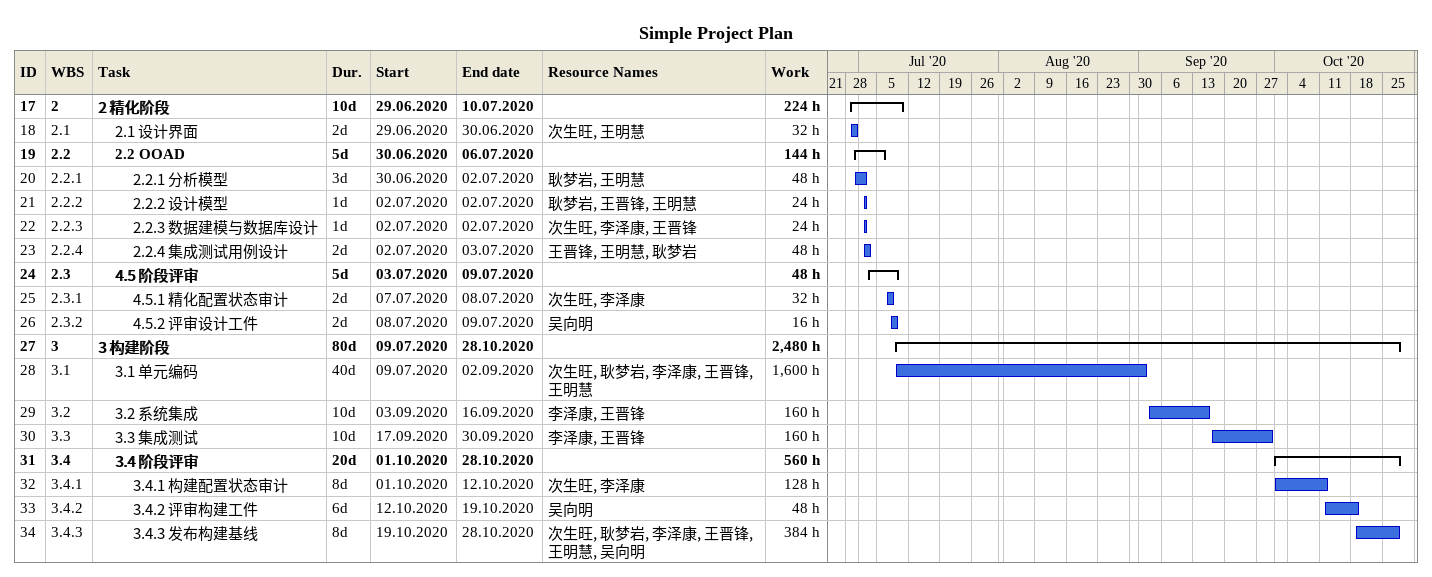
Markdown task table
Simple Project Plan

| ID | WBS | Task | Duration | Start | Finish | Resources | Work (h) |
|---|---|---|---|---|---|---|---|
| 17 | 2 | **2 精化阶段** | 10d | 2020-06-29 | 2020-07-10 |  | 224 |
| 18 | 2.1 | 2.1 设计界面 | 2d | 2020-06-29 | 2020-06-30 | 次生旺, 王明慧 | 32 |
| 19 | 2.2 | **2.2 OOAD** | 5d | 2020-06-30 | 2020-07-06 |  | 144 |
| 20 | 2.2.1 | 2.2.1 分析模型 | 3d | 2020-06-30 | 2020-07-02 | 耿梦岩, 王明慧 | 48 |
| 21 | 2.2.2 | 2.2.2 设计模型 | 1d | 2020-07-02 | 2020-07-02 | 耿梦岩, 王晋锋, 王明慧 | 24 |
| 22 | 2.2.3 | 2.2.3 数据建模与数据库设计 | 1d | 2020-07-02 | 2020-07-02 | 次生旺, 李泽康, 王晋锋 | 24 |
| 23 | 2.2.4 | 2.2.4 集成测试用例设计 | 2d | 2020-07-02 | 2020-07-03 | 王晋锋, 王明慧, 耿梦岩 | 48 |
| 24 | 2.3 | **4.5 阶段评审** | 5d | 2020-07-03 | 2020-07-09 |  | 48 |
| 25 | 2.3.1 | 4.5.1 精化配置状态审计 | 2d | 2020-07-07 | 2020-07-08 | 次生旺, 李泽康 | 32 |
| 26 | 2.3.2 | 4.5.2 评审设计工件 | 2d | 2020-07-08 | 2020-07-09 | 吴向明 | 16 |
| 27 | 3 | **3 构建阶段** | 80d | 2020-07-09 | 2020-10-28 |  | 2480 |
| 28 | 3.1 | 3.1 单元编码 | 40d | 2020-07-09 | 2020-09-02 | 次生旺, 耿梦岩, 李泽康, 王晋锋, 王明慧 | 1600 |
| 29 | 3.2 | 3.2 系统集成 | 10d | 2020-09-03 | 2020-09-16 | 李泽康, 王晋锋 | 160 |
| 30 | 3.3 | 3.3 集成测试 | 10d | 2020-09-17 | 2020-09-30 | 李泽康, 王晋锋 | 160 |
| 31 | 3.4 | **3.4 阶段评审** | 20d | 2020-10-01 | 2020-10-28 |  | 560 |
| 32 | 3.4.1 | 3.4.1 构建配置状态审计 | 8d | 2020-10-01 | 2020-10-12 | 次生旺, 李泽康 | 128 |
| 33 | 3.4.2 | 3.4.2 评审构建工件 | 6d | 2020-10-12 | 2020-10-19 | 吴向明 | 48 |
| 34 | 3.4.3 | 3.4.3 发布构建基线 | 8d | 2020-10-19 | 2020-10-28 | 次生旺, 耿梦岩, 李泽康, 王晋锋, 王明慧, 吴向明 | 384 |
